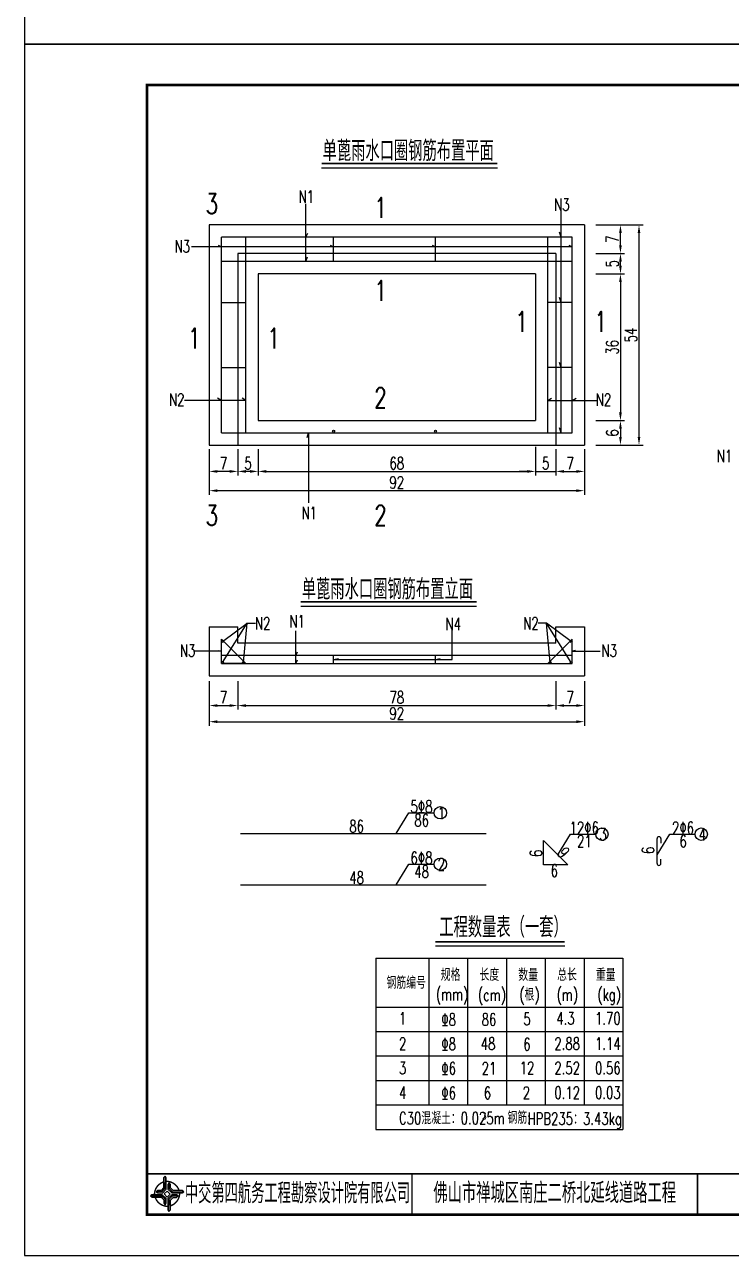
# Model space of a CAD drawing. Extents: x 5781 to 12795, y 1434 to 2653.
# Drawn here: x 9616.5 to 9789.9, y 1433.8 to 1735.6 of the extents above; entities that cross this region are included whole.
import ezdxf
from ezdxf.enums import TextEntityAlignment as Align

# ---------------------------------------------------------------- set-up
doc = ezdxf.new("R2010")
doc.units = 0
doc.header["$LTSCALE"] = 5
doc.header["$PDMODE"] = 32
doc.header["$PDSIZE"] = 0.3
doc.layers.get('0').update_dxf_attribs({"linetype": 'CONTINUOUS'})
doc.layers.get('Defpoints').update_dxf_attribs({"linetype": 'CONTINUOUS'})
for name, color, linetype in [('图框', 7, 'CONTINUOUS'), ('尺寸标注', 4, 'CONTINUOUS'), ('文字', 7, 'CONTINUOUS'), ('文字字符', 7, 'CONTINUOUS')]:
    doc.layers.add(name, color=color, linetype=linetype)
doc.styles.get("Standard").update_dxf_attribs({"font": 'simplex1.shx', "width": 0.7, "bigfont": 'hztxt.shx'})
doc.dimstyles.new('比例1：10', dxfattribs={"dimtxt": 3, "dimasz": 2, "dimexe": 1, "dimexo": 1, "dimgap": 0.5, "dimtad": 1, "dimzin": 13, "dimdsep": 46, "dimtxsty": 'Standard', "dimcen": -0.09, "dimclrd": 256, "dimclre": 256, "dimclrt": 7, "dimaunit": 1, "dimazin": 0, "dimtfac": 0.0005, "dimtix": 1, "dimtmove": 2, "dimatfit": 3, "dimfxl": 0, "dimtolj": 1, "dimtzin": 13, "dimarcsym": 0})

# ---------------------------------------------------------------- blocks, each defined once
blk = doc.blocks.new('123')
at = {"layer": '图框'}
blk.add_lwpolyline([(6201.38, 2092.12), (6201.38, 2389.12), (5781.38, 2389.12), (5781.38, 2092.12)], close=True, dxfattribs=at)
blk = doc.blocks.new('tb')
at = {"lineweight": -3}
h = blk.add_hatch(color=256, dxfattribs=at)
h.paths.add_polyline_path([(-1.23, -0.13), (-3.78, -0.14), (-4.14, -0.41), (-1.4, -0.44), (-0.56, -1.24), (-0.54, -2.62), (-0.27, -2.2), (-0.26, -1.06)])
h.paths.add_polyline_path([(0.13, -1.08), (0.14, -3.86), (0.41, -4.26), (0.44, -1.24), (1.25, -0.43), (2.66, -0.43), (2.26, -0.16), (1.07, -0.15)])
h.paths.add_polyline_path([(1.08, 0.3), (3.62, 0.3), (4.02, 0.56), (1.25, 0.57), (0.43, 1.39), (0.43, 2.8), (0.16, 2.41), (0.15, 1.24)])
h.paths.add_polyline_path([(-0.28, 1.21), (-0.28, 3.99), (-0.56, 4.39), (-0.57, 1.41), (-1.38, 0.6), (-2.74, 0.56), (-2.33, 0.3), (-1.2, 0.29)])
for p, q in [((-0.56, 4.39), (-0.57, 1.41)), ((-1.38, 0.6), (-2.74, 0.56)), ((-0.57, 1.41), (-1.38, 0.6)), ((0.43, 2.8), (0.43, 1.39)), ((0.43, 1.39), (1.25, 0.57)), ((1.25, 0.57), (4.02, 0.56)), ((-4.14, -0.41), (-1.4, -0.44)), ((-1.4, -0.44), (-0.56, -1.24)), ((-0.56, -1.24), (-0.54, -2.62)), ((0.41, -4.26), (0.44, -1.24)), ((0.44, -1.24), (1.25, -0.43)), ((1.25, -0.43), (2.66, -0.43))]:
    blk.add_line(p, q, dxfattribs=at)
at = {"lineweight": -3, "const_width": 0.35, "flags": 128}
for points in [[(-0.9, 3.02, 0.324167), (-3.16, -0.14)], [(2.88, 0.92, 0.324403), (-0.24, 3.15)], [(0.75, -2.86, 0.325418), (3.02, 0.26)], [(-2.98, -0.76, 0.322976), (0.14, -2.98)]]:
    blk.add_lwpolyline(points, format="xyb", dxfattribs=at)
at = {"lineweight": -3, "flags": 128}
for points in [[(-0.9, 3.99), (-0.9, 1.58), (-1.53, 0.91), (-2.34, 0.91), (-2.74, 0.56), (-2.33, 0.3), (-1.2, 0.29), (-0.28, 1.21), (-0.28, 3.99), (-0.56, 4.39)], [(-0.04, 0.77), (0.68, 0.04), (-0.04, -0.69), (-0.77, 0.05)], [(3.62, 0.92), (1.43, 0.92), (0.77, 1.54), (0.77, 2.38), (0.43, 2.8), (0.16, 2.41), (0.15, 1.24), (1.08, 0.3), (3.62, 0.3), (4.02, 0.56)], [(-3.73, -0.76), (-1.54, -0.76), (-0.89, -1.39), (-0.89, -2.21), (-0.54, -2.62), (-0.27, -2.2), (-0.26, -1.06), (-1.23, -0.13), (-3.78, -0.14), (-4.14, -0.41)], [(0.75, -3.85), (0.75, -1.43), (1.4, -0.78), (2.26, -0.78), (2.66, -0.43), (2.26, -0.16), (1.07, -0.15), (0.13, -1.08), (0.14, -3.86), (0.41, -4.26)]]:
    blk.add_lwpolyline(points, close=True, dxfattribs=at)
blk = doc.blocks.new('*D1907')
at = {"layer": 'Defpoints', "color": 0, "ltscale": 0.5}
for p in [(9673.82, 1632.5), (9741.82, 1632.5), (9741.82, 1626.05)]:
    blk.add_point(p, dxfattribs=at)
at = {"layer": '尺寸标注', "lineweight": -2, "ltscale": 0.5}
for p, q in [((9673.82, 1631.5), (9673.82, 1625.05)), ((9741.82, 1631.5), (9741.82, 1625.05)), ((9675.82, 1626.05), (9739.82, 1626.05))]:
    blk.add_line(p, q, dxfattribs=at)
at = {"layer": '尺寸标注', "ltscale": 0.5}
for points in [[(9675.82, 1626.38), (9675.82, 1625.72), (9673.82, 1626.05)], [(9739.82, 1626.38), (9739.82, 1625.72), (9741.82, 1626.05)]]:
    blk.add_solid(points, dxfattribs=at)
at = {"layer": '尺寸标注', "color": 7, "ltscale": 0.5, "insert": (9707.82, 1628.05), "char_height": 3, "attachment_point": 5}
blk.add_mtext('\\A1;68', dxfattribs=at)
blk = doc.blocks.new('*D1908')
at = {"layer": 'Defpoints', "color": 0, "ltscale": 0.5}
for p in [(9661.82, 1632.5), (9668.82, 1632.5), (9661.82, 1626.05)]:
    blk.add_point(p, dxfattribs=at)
at = {"layer": '尺寸标注', "lineweight": -2, "ltscale": 0.5}
for p, q in [((9661.82, 1631.5), (9661.82, 1625.05)), ((9668.82, 1631.5), (9668.82, 1625.05)), ((9666.82, 1626.05), (9663.82, 1626.05))]:
    blk.add_line(p, q, dxfattribs=at)
at = {"layer": '尺寸标注', "ltscale": 0.5}
for points in [[(9663.82, 1626.38), (9663.82, 1625.72), (9661.82, 1626.05)], [(9666.82, 1626.38), (9666.82, 1625.72), (9668.82, 1626.05)]]:
    blk.add_solid(points, dxfattribs=at)
at = {"layer": '尺寸标注', "color": 7, "ltscale": 0.5, "insert": (9665.32, 1628.05), "char_height": 3, "attachment_point": 5}
blk.add_mtext('\\A1;7', dxfattribs=at)
blk = doc.blocks.new('*D1909')
at = {"layer": 'Defpoints', "color": 0, "ltscale": 0.5}
for p in [(9746.82, 1632.5), (9753.82, 1632.5), (9753.82, 1626.05)]:
    blk.add_point(p, dxfattribs=at)
at = {"layer": '尺寸标注', "lineweight": -2, "ltscale": 0.5}
for p, q in [((9746.82, 1631.5), (9746.82, 1625.05)), ((9753.82, 1631.5), (9753.82, 1625.05)), ((9748.82, 1626.05), (9751.82, 1626.05))]:
    blk.add_line(p, q, dxfattribs=at)
at = {"layer": '尺寸标注', "ltscale": 0.5}
for points in [[(9748.82, 1626.38), (9748.82, 1625.72), (9746.82, 1626.05)], [(9751.82, 1626.38), (9751.82, 1625.72), (9753.82, 1626.05)]]:
    blk.add_solid(points, dxfattribs=at)
at = {"layer": '尺寸标注', "color": 7, "ltscale": 0.5, "insert": (9750.32, 1628.05), "char_height": 3, "attachment_point": 5}
blk.add_mtext('\\A1;7', dxfattribs=at)
blk = doc.blocks.new('*D1910')
at = {"layer": 'Defpoints', "color": 0, "ltscale": 0.5}
for p in [(9661.82, 1632.5), (9753.82, 1632.5), (9753.82, 1621.33)]:
    blk.add_point(p, dxfattribs=at)
at = {"layer": '尺寸标注', "lineweight": -2, "ltscale": 0.5}
for p, q in [((9661.82, 1627.33), (9661.82, 1620.33)), ((9753.82, 1627.33), (9753.82, 1620.33)), ((9663.82, 1621.33), (9751.82, 1621.33))]:
    blk.add_line(p, q, dxfattribs=at)
at = {"layer": '尺寸标注', "ltscale": 0.5}
for points in [[(9663.82, 1621.66), (9663.82, 1621), (9661.82, 1621.33)], [(9751.82, 1621.66), (9751.82, 1621), (9753.82, 1621.33)]]:
    blk.add_solid(points, dxfattribs=at)
at = {"layer": '尺寸标注', "color": 7, "ltscale": 0.5, "insert": (9707.82, 1623.33), "char_height": 3, "attachment_point": 5}
blk.add_mtext('\\A1;92', dxfattribs=at)
blk = doc.blocks.new('*D1911')
at = {"layer": 'Defpoints', "color": 0, "ltscale": 0.5}
for p in [(9741.82, 1674.5), (9741.82, 1638.5), (9762.66, 1638.5)]:
    blk.add_point(p, dxfattribs=at)
at = {"layer": '尺寸标注', "lineweight": -2, "ltscale": 0.5}
for p, q in [((9756.66, 1674.5), (9763.66, 1674.5)), ((9762.66, 1672.5), (9762.66, 1640.5)), ((9756.66, 1638.5), (9763.66, 1638.5))]:
    blk.add_line(p, q, dxfattribs=at)
at = {"layer": '尺寸标注', "ltscale": 0.5}
for points in [[(9762.33, 1672.5), (9762.99, 1672.5), (9762.66, 1674.5)], [(9762.33, 1640.5), (9762.99, 1640.5), (9762.66, 1638.5)]]:
    blk.add_solid(points, dxfattribs=at)
at = {"layer": '尺寸标注', "color": 7, "ltscale": 0.5, "insert": (9760.66, 1656.5), "char_height": 3, "attachment_point": 5, "rotation": 90}
blk.add_mtext('\\A1;36', dxfattribs=at)
blk = doc.blocks.new('*D1912')
at = {"layer": 'Defpoints', "color": 0, "ltscale": 0.5}
for p in [(9741.82, 1638.5), (9741.82, 1632.5), (9762.66, 1632.5)]:
    blk.add_point(p, dxfattribs=at)
at = {"layer": '尺寸标注', "lineweight": -2, "ltscale": 0.5}
for p, q in [((9756.66, 1638.5), (9763.66, 1638.5)), ((9762.66, 1636.5), (9762.66, 1634.5)), ((9756.66, 1632.5), (9763.66, 1632.5))]:
    blk.add_line(p, q, dxfattribs=at)
at = {"layer": '尺寸标注', "ltscale": 0.5}
for points in [[(9762.33, 1636.5), (9762.99, 1636.5), (9762.66, 1638.5)], [(9762.33, 1634.5), (9762.99, 1634.5), (9762.66, 1632.5)]]:
    blk.add_solid(points, dxfattribs=at)
at = {"layer": '尺寸标注', "color": 7, "ltscale": 0.5, "insert": (9760.66, 1635.5), "char_height": 3, "attachment_point": 5, "rotation": 90}
blk.add_mtext('\\A1;6', dxfattribs=at)
blk = doc.blocks.new('*D1913')
at = {"layer": 'Defpoints', "color": 0, "ltscale": 0.5}
for p in [(9741.82, 1679.5), (9762.66, 1679.5), (9741.82, 1674.5)]:
    blk.add_point(p, dxfattribs=at)
at = {"layer": '尺寸标注', "lineweight": -2, "ltscale": 0.5}
for p, q in [((9756.66, 1679.5), (9763.66, 1679.5)), ((9762.66, 1676.5), (9762.66, 1677.5)), ((9756.66, 1674.5), (9763.66, 1674.5))]:
    blk.add_line(p, q, dxfattribs=at)
at = {"layer": '尺寸标注', "ltscale": 0.5}
for points in [[(9762.33, 1677.5), (9762.99, 1677.5), (9762.66, 1679.5)], [(9762.33, 1676.5), (9762.99, 1676.5), (9762.66, 1674.5)]]:
    blk.add_solid(points, dxfattribs=at)
at = {"layer": '尺寸标注', "color": 7, "ltscale": 0.5, "insert": (9760.66, 1677), "char_height": 3, "attachment_point": 5, "rotation": 90}
blk.add_mtext('\\A1;5', dxfattribs=at)
blk = doc.blocks.new('*D1914')
at = {"layer": 'Defpoints', "color": 0, "ltscale": 0.5}
for p in [(9742, 1686.5), (9762.66, 1686.5), (9742, 1679.5)]:
    blk.add_point(p, dxfattribs=at)
at = {"layer": '尺寸标注', "lineweight": -2, "ltscale": 0.5}
for p, q in [((9756.66, 1686.5), (9763.66, 1686.5)), ((9762.66, 1681.5), (9762.66, 1684.5)), ((9756.66, 1679.5), (9763.66, 1679.5))]:
    blk.add_line(p, q, dxfattribs=at)
at = {"layer": '尺寸标注', "ltscale": 0.5}
for points in [[(9762.33, 1684.5), (9762.99, 1684.5), (9762.66, 1686.5)], [(9762.33, 1681.5), (9762.99, 1681.5), (9762.66, 1679.5)]]:
    blk.add_solid(points, dxfattribs=at)
at = {"layer": '尺寸标注', "color": 7, "ltscale": 0.5, "insert": (9760.66, 1683), "char_height": 3, "attachment_point": 5, "rotation": 90}
blk.add_mtext('\\A1;7', dxfattribs=at)
blk = doc.blocks.new('*D1915')
at = {"layer": 'Defpoints', "color": 0, "ltscale": 0.5}
for p in [(9753.82, 1686.5), (9767.21, 1686.5), (9753.82, 1632.5)]:
    blk.add_point(p, dxfattribs=at)
at = {"layer": '尺寸标注', "lineweight": -2, "ltscale": 0.5}
for p, q in [((9761.21, 1686.5), (9768.21, 1686.5)), ((9767.21, 1634.5), (9767.21, 1684.5)), ((9761.21, 1632.5), (9768.21, 1632.5))]:
    blk.add_line(p, q, dxfattribs=at)
at = {"layer": '尺寸标注', "ltscale": 0.5}
for points in [[(9766.88, 1684.5), (9767.54, 1684.5), (9767.21, 1686.5)], [(9766.88, 1634.5), (9767.54, 1634.5), (9767.21, 1632.5)]]:
    blk.add_solid(points, dxfattribs=at)
at = {"layer": '尺寸标注', "color": 7, "ltscale": 0.5, "insert": (9765.21, 1659.5), "char_height": 3, "attachment_point": 5, "rotation": 90}
blk.add_mtext('\\A1;54', dxfattribs=at)
blk = doc.blocks.new('*D1922')
at = {"layer": 'Defpoints', "color": 0, "ltscale": 0.5}
for p in [(9741.82, 1638.5), (9746.82, 1632.5), (9746.82, 1626.05)]:
    blk.add_point(p, dxfattribs=at)
at = {"layer": '尺寸标注', "lineweight": -2, "ltscale": 0.5}
for p, q in [((9741.82, 1632.05), (9741.82, 1625.05)), ((9746.82, 1631.5), (9746.82, 1625.05)), ((9739.82, 1626.05), (9737.82, 1626.05)), ((9741.82, 1626.05), (9746.82, 1626.05)), ((9748.82, 1626.05), (9750.82, 1626.05))]:
    blk.add_line(p, q, dxfattribs=at)
at = {"layer": '尺寸标注', "ltscale": 0.5}
for points in [[(9739.82, 1626.38), (9739.82, 1625.72), (9741.82, 1626.05)], [(9748.82, 1626.38), (9748.82, 1625.72), (9746.82, 1626.05)]]:
    blk.add_solid(points, dxfattribs=at)
at = {"layer": '尺寸标注', "color": 7, "ltscale": 0.5, "insert": (9744.32, 1628.05), "char_height": 3, "attachment_point": 5}
blk.add_mtext('\\A1;5', dxfattribs=at)
blk = doc.blocks.new('*D1923')
at = {"layer": 'Defpoints', "color": 0, "ltscale": 0.5}
for p in [(9668.82, 1632.5), (9673.82, 1632.5), (9668.82, 1626.05)]:
    blk.add_point(p, dxfattribs=at)
at = {"layer": '尺寸标注', "lineweight": -2, "ltscale": 0.5}
for p, q in [((9668.82, 1631.5), (9668.82, 1625.05)), ((9673.82, 1631.5), (9673.82, 1625.05)), ((9671.82, 1626.05), (9670.82, 1626.05))]:
    blk.add_line(p, q, dxfattribs=at)
at = {"layer": '尺寸标注', "ltscale": 0.5}
for points in [[(9670.82, 1626.38), (9670.82, 1625.72), (9668.82, 1626.05)], [(9671.82, 1626.38), (9671.82, 1625.72), (9673.82, 1626.05)]]:
    blk.add_solid(points, dxfattribs=at)
at = {"layer": '尺寸标注', "color": 7, "ltscale": 0.5, "insert": (9671.32, 1628.05), "char_height": 3, "attachment_point": 5}
blk.add_mtext('\\A1;5', dxfattribs=at)
blk = doc.blocks.new('*D1926')
at = {"layer": 'Defpoints', "color": 0, "ltscale": 0.5}
for p in [(9668.82, 1583.93), (9661.82, 1575.93), (9668.82, 1568.63)]:
    blk.add_point(p, dxfattribs=at)
at = {"layer": '尺寸标注', "lineweight": -2, "ltscale": 0.5}
for p, q in [((9661.82, 1574.63), (9661.82, 1567.63)), ((9668.82, 1574.63), (9668.82, 1567.63)), ((9663.82, 1568.63), (9666.82, 1568.63))]:
    blk.add_line(p, q, dxfattribs=at)
at = {"layer": '尺寸标注', "ltscale": 0.5}
for points in [[(9663.82, 1568.96), (9663.82, 1568.3), (9661.82, 1568.63)], [(9666.82, 1568.96), (9666.82, 1568.3), (9668.82, 1568.63)]]:
    blk.add_solid(points, dxfattribs=at)
at = {"layer": '尺寸标注', "color": 7, "ltscale": 0.5, "insert": (9665.32, 1570.63), "char_height": 3, "attachment_point": 5}
blk.add_mtext('\\A1;7', dxfattribs=at)
blk = doc.blocks.new('*D1927')
at = {"layer": 'Defpoints', "color": 0, "ltscale": 0.5}
for p in [(9668.82, 1583.93), (9746.82, 1583.93), (9746.82, 1568.63)]:
    blk.add_point(p, dxfattribs=at)
at = {"layer": '尺寸标注', "lineweight": -2, "ltscale": 0.5}
for p, q in [((9668.82, 1574.63), (9668.82, 1567.63)), ((9746.82, 1574.63), (9746.82, 1567.63)), ((9670.82, 1568.63), (9744.82, 1568.63))]:
    blk.add_line(p, q, dxfattribs=at)
at = {"layer": '尺寸标注', "ltscale": 0.5}
for points in [[(9670.82, 1568.96), (9670.82, 1568.3), (9668.82, 1568.63)], [(9744.82, 1568.96), (9744.82, 1568.3), (9746.82, 1568.63)]]:
    blk.add_solid(points, dxfattribs=at)
at = {"layer": '尺寸标注', "color": 7, "ltscale": 0.5, "insert": (9707.82, 1570.63), "char_height": 3, "attachment_point": 5}
blk.add_mtext('\\A1;78', dxfattribs=at)
blk = doc.blocks.new('*D1928')
at = {"layer": 'Defpoints', "color": 0, "ltscale": 0.5}
for p in [(9746.82, 1583.93), (9753.82, 1578.93), (9753.82, 1568.63)]:
    blk.add_point(p, dxfattribs=at)
at = {"layer": '尺寸标注', "lineweight": -2, "ltscale": 0.5}
for p, q in [((9746.82, 1574.63), (9746.82, 1567.63)), ((9753.82, 1574.63), (9753.82, 1567.63)), ((9748.82, 1568.63), (9751.82, 1568.63))]:
    blk.add_line(p, q, dxfattribs=at)
at = {"layer": '尺寸标注', "ltscale": 0.5}
for points in [[(9748.82, 1568.96), (9748.82, 1568.3), (9746.82, 1568.63)], [(9751.82, 1568.96), (9751.82, 1568.3), (9753.82, 1568.63)]]:
    blk.add_solid(points, dxfattribs=at)
at = {"layer": '尺寸标注', "color": 7, "ltscale": 0.5, "insert": (9750.32, 1570.63), "char_height": 3, "attachment_point": 5}
blk.add_mtext('\\A1;7', dxfattribs=at)
blk = doc.blocks.new('*D1929')
at = {"layer": 'Defpoints', "color": 0, "ltscale": 0.5}
for p in [(9661.82, 1575.93), (9753.82, 1575.93), (9753.82, 1564.68)]:
    blk.add_point(p, dxfattribs=at)
at = {"layer": '尺寸标注', "lineweight": -2, "ltscale": 0.5}
for p, q in [((9661.82, 1570.68), (9661.82, 1563.68)), ((9753.82, 1570.68), (9753.82, 1563.68)), ((9663.82, 1564.68), (9751.82, 1564.68))]:
    blk.add_line(p, q, dxfattribs=at)
at = {"layer": '尺寸标注', "ltscale": 0.5}
for points in [[(9663.82, 1565.01), (9663.82, 1564.34), (9661.82, 1564.68)], [(9751.82, 1565.01), (9751.82, 1564.34), (9753.82, 1564.68)]]:
    blk.add_solid(points, dxfattribs=at)
at = {"layer": '尺寸标注', "color": 7, "ltscale": 0.5, "insert": (9707.82, 1566.68), "char_height": 3, "attachment_point": 5}
blk.add_mtext('\\A1;92', dxfattribs=at)

msp = doc.modelspace()

# ---------------------------------------------------------------- linework, layer by layer
for p, q in [((9689.3611, 1700.5393), (9732.4788, 1700.5393)), ((9684.246, 1593.0373), (9727.3638, 1593.0373)), ((9717.3029, 1509.6943), (9748.9908, 1509.6943))]:
    msp.add_line(p, q)
at = {"const_width": 0.4}
for points in [[(9689.3611, 1701.5393), (9732.4788, 1701.5393)], [(9684.246, 1594.0373), (9727.3638, 1594.0373)], [(9717.3029, 1510.6943), (9748.9908, 1510.6943)]]:
    msp.add_lwpolyline(points, dxfattribs=at)
at = {"layer": '图框'}
for points, const_width in [([(10026.5427, 1720.7959), (9646.5427, 1720.7959), (9646.5427, 1443.7959), (10026.5427, 1443.7959), (10026.5427, 1720.7959)], 0.7), ([(9646.5427, 1453.7959), (10026.5427, 1453.7959)], 0.4), ([(9711.5427, 1453.7959), (9711.5427, 1443.7959)], 0.4), ([(9781.5427, 1443.7959), (9781.5427, 1453.7959)], 0.4)]:
    msp.add_lwpolyline(points, dxfattribs=dict(at, const_width=const_width))
at = {"layer": '尺寸标注', "color": 4, "ltscale": 0.5}
for p, q in [((9685.5405, 1677.503), (9685.5405, 1691.6482)), ((9748.0841, 1635.503), (9748.0841, 1689.8525)), ((9685.5405, 1683.503), (9685.9672, 1684.4857)), ((9748.0841, 1683.503), (9747.6826, 1684.7313)), ((9664.8234, 1681.1509), (9664.0737, 1681.4923)), ((9692.3234, 1681.1509), (9691.5737, 1681.4923)), ((9717.3234, 1681.1509), (9716.5737, 1681.4923)), ((9750.8234, 1681.1509), (9750.0737, 1681.4923)), ((9750.8234, 1681.1509), (9657.4285, 1681.1509)), ((9685.5405, 1677.503), (9685.9499, 1678.7117)), ((9748.0841, 1667.503), (9747.6826, 1668.7313)), ((9748.0841, 1651.503), (9747.6826, 1652.7313)), ((9670.8234, 1643.474), (9655.7899, 1643.474)), ((9664.8234, 1643.474), (9663.8443, 1644.0533)), ((9670.8234, 1643.474), (9669.9134, 1643.9872)), ((9744.8234, 1643.474), (9745.7334, 1643.9872)), ((9744.8234, 1643.474), (9756.7922, 1643.474)), ((9750.8234, 1643.474), (9751.8025, 1644.0533)), ((9748.0841, 1635.503), (9747.6826, 1636.7313)), ((9685.8087, 1634.3459), (9686.1883, 1635.503)), ((9686.1883, 1635.503), (9686.1883, 1618.3239)), ((9665.0727, 1584.3239), (9671.1406, 1588.8485)), ((9665.0766, 1579.185), (9671.1406, 1588.8485)), ((9670.2176, 1579.188), (9671.1406, 1588.8485)), ((9671.1406, 1588.8485), (9673.1298, 1588.8485)), ((9744.5063, 1588.8485), (9742.5171, 1588.8485)), ((9750.5702, 1579.185), (9744.5063, 1588.8485)), ((9750.5741, 1584.3239), (9744.5063, 1588.8485)), ((9745.4292, 1579.188), (9744.5063, 1588.8485)), ((9683.0142, 1578.9297), (9683.0142, 1586.9689)), ((9721.3654, 1579.9297), (9721.3654, 1587.1992)), ((9664.8234, 1581.9297), (9657.9421, 1581.9297)), ((9663.9962, 1582.1432), (9664.8234, 1581.9297)), ((9683.0142, 1580.9297), (9683.4365, 1581.8099)), ((9751.6506, 1582.1432), (9750.8234, 1581.9297)), ((9750.8234, 1581.9297), (9757.7047, 1581.9297)), ((9683.0142, 1578.9297), (9683.4365, 1579.8099)), ((9692.3234, 1579.9297), (9693.4835, 1580.1483)), ((9692.3234, 1579.9297), (9721.3654, 1579.9297)), ((9717.3234, 1579.9297), (9718.4368, 1580.1978))]:
    msp.add_line(p, q, dxfattribs=at)
at = {"layer": '尺寸标注', "color": 7, "ltscale": 0.5}
for p, q in [((9661.8234, 1686.503), (9661.8234, 1632.503)), ((9753.8234, 1686.503), (9661.8234, 1686.503)), ((9753.8234, 1686.503), (9753.8234, 1632.503)), ((9668.8234, 1679.503), (9668.8234, 1632.503)), ((9746.8234, 1679.503), (9668.8234, 1679.503)), ((9746.8234, 1679.503), (9746.8234, 1632.503)), ((9673.8234, 1674.503), (9673.8234, 1638.503)), ((9741.8234, 1674.503), (9673.8234, 1674.503)), ((9741.8234, 1674.503), (9741.8234, 1638.503)), ((9673.8234, 1638.503), (9741.8234, 1638.503)), ((9661.8234, 1632.503), (9753.8234, 1632.503)), ((9661.8234, 1587.9297), (9668.8234, 1587.9297)), ((9661.8234, 1587.9297), (9661.8234, 1575.9297)), ((9668.8234, 1583.9297), (9668.8234, 1587.9297)), ((9746.8234, 1583.9297), (9746.8234, 1587.9297)), ((9746.8234, 1587.9297), (9753.8234, 1587.9297)), ((9753.8234, 1587.9297), (9753.8234, 1575.9297)), ((9746.8234, 1583.9297), (9668.8234, 1583.9297)), ((9661.8234, 1575.9297), (9753.8234, 1575.9297))]:
    msp.add_line(p, q, dxfattribs=at)
at = {"layer": '尺寸标注', "color": 1, "ltscale": 0.5}
for p, q in [((9664.8234, 1635.503), (9664.8234, 1683.503)), ((9750.8234, 1683.503), (9664.8234, 1683.503)), ((9670.8234, 1635.503), (9670.8234, 1683.503)), ((9692.3234, 1677.503), (9692.3234, 1683.503)), ((9717.3234, 1677.503), (9717.3234, 1683.503)), ((9744.8234, 1635.503), (9744.8234, 1683.503)), ((9750.8234, 1635.503), (9750.8234, 1683.503)), ((9750.8234, 1677.503), (9664.8234, 1677.503)), ((9664.8234, 1667.503), (9670.8234, 1667.503)), ((9750.8234, 1667.503), (9744.8234, 1667.503)), ((9664.8234, 1651.503), (9670.8234, 1651.503)), ((9750.8234, 1651.503), (9744.8234, 1651.503)), ((9664.8234, 1635.503), (9750.8234, 1635.503)), ((9664.8234, 1584.9297), (9670.8234, 1578.9297)), ((9664.8234, 1578.9297), (9664.8234, 1584.9297)), ((9750.8234, 1584.9297), (9744.8234, 1578.9297)), ((9750.8234, 1578.9297), (9750.8234, 1584.9297)), ((9750.8234, 1580.9297), (9664.8234, 1580.9297)), ((9670.8234, 1578.9297), (9664.8234, 1578.9297)), ((9664.8234, 1578.9297), (9750.8234, 1578.9297)), ((9692.3234, 1578.9297), (9692.3234, 1580.9297)), ((9717.3234, 1578.9297), (9717.3234, 1580.9297)), ((9744.8234, 1578.9297), (9750.8234, 1578.9297)), ((9669.5232, 1537.2908), (9729.7536, 1537.2908)), ((9743.754, 1535.5658), (9749.754, 1529.5658)), ((9743.754, 1529.5658), (9743.754, 1535.5658)), ((9771.6399, 1529.8832), (9771.6399, 1536.0007)), ((9772.5675, 1536.0007), (9772.5675, 1534.9167)), ((9772.5675, 1529.8832), (9772.5675, 1530.9672)), ((9749.754, 1529.5658), (9743.754, 1529.5658)), ((9669.5232, 1524.6719), (9729.7536, 1524.6719))]:
    msp.add_line(p, q, dxfattribs=at)
at = {"layer": '尺寸标注'}
for p, q in [((9707.6442, 1537.2908), (9710.7654, 1542.3323)), ((9710.7654, 1542.3323), (9716.9582, 1542.3323)), ((9747.2836, 1532.0363), (9750.4048, 1537.0778)), ((9750.4048, 1537.0778), (9756.5976, 1537.0778)), ((9771.6399, 1532.0363), (9774.7611, 1537.0778)), ((9774.7611, 1537.0778), (9780.9539, 1537.0778)), ((9707.6442, 1524.6719), (9710.7654, 1529.7134)), ((9710.7654, 1529.7134), (9716.9582, 1529.7134))]:
    msp.add_line(p, q, dxfattribs=at)
at = {"layer": '尺寸标注', "color": 1, "ltscale": 0.5}
for centre in [(9692.3234, 1635.907), (9717.3234, 1635.907), (9665.0727, 1584.3239), (9750.5741, 1584.3239), (9665.0766, 1579.185), (9670.2176, 1579.188), (9745.4292, 1579.188), (9750.5702, 1579.185)]:
    msp.add_circle(centre, 0.25, dxfattribs=at)
at = {"layer": '尺寸标注'}
for centre in [(9718.4805, 1542.3422), (9758.1199, 1537.0877), (9782.4762, 1537.0877), (9718.4805, 1529.7233)]:
    msp.add_circle(centre, 1.5223, dxfattribs=at)
at = {"layer": '尺寸标注', "color": 1, "ltscale": 0.5}
for centre, start, end in [((9772.1037, 1536.0007), 0, 180), ((9772.1037, 1529.8832), 180, 0)]:
    msp.add_arc(centre, 0.4638, start, end, dxfattribs=at)
at = {"layer": '文字'}
for p, q in [((9725.1839, 1506.6943), (9725.1839, 1470.6943)), ((9734.6985, 1506.6943), (9734.6985, 1470.6943)), ((9744.2131, 1506.6943), (9744.2131, 1470.6943)), ((9753.7277, 1506.6943), (9753.7277, 1470.6943)), ((9702.6694, 1494.6943), (9763.2423, 1494.6943)), ((9702.6694, 1488.6943), (9763.2423, 1488.6943)), ((9702.6694, 1482.6943), (9763.2423, 1482.6943)), ((9702.6694, 1476.6943), (9763.2423, 1476.6943)), ((9702.6694, 1470.6943), (9763.2423, 1470.6943))]:
    msp.add_line(p, q, dxfattribs=at)
for points in [[(9662.242, 1694.5627, 0, 0.7, 0), (9664.242, 1694.5627, 0, 0, 0), (9666.742, 1694.5627, 0, 0, 0), (9666.742, 1689.7658, 0, 0, 0)], [(9703.5838, 1693.5912, 0, 0.7, 0), (9705.5838, 1693.5912, 0, 0, 0), (9708.0838, 1693.5912, 0, 0, 0), (9708.0838, 1688.7943, 0, 0, 0)], [(9703.5838, 1667.6774, 0, 0.7, 0), (9705.5838, 1667.6774, 0, 0, 0), (9708.0838, 1667.6774, 0, 0, 0), (9708.0838, 1672.4743, 0, 0, 0)], [(9734.8236, 1662.3741, 0, 0.7, 0), (9734.8236, 1664.3741, 0, 0, 0), (9734.8236, 1666.8741, 0, 0, 0), (9739.6204, 1666.8741, 0, 0, 0)], [(9760.7373, 1662.3741, 0, 0.7, 0), (9760.7373, 1664.3741, 0, 0, 0), (9760.7373, 1666.8741, 0, 0, 0), (9755.9405, 1666.8741, 0, 0, 0)], [(9654.5994, 1658.2975, 0, 0.7, 0), (9654.5994, 1660.2975, 0, 0, 0), (9654.5994, 1662.7975, 0, 0, 0), (9659.3962, 1662.7975, 0, 0, 0)], [(9680.5131, 1658.2975, 0, 0.7, 0), (9680.5131, 1660.2975, 0, 0, 0), (9680.5131, 1662.7975, 0, 0, 0), (9675.7163, 1662.7975, 0, 0, 0)], [(9703.5838, 1646.9754, 0, 0.7, 0), (9705.5838, 1646.9754, 0, 0, 0), (9708.0838, 1646.9754, 0, 0, 0), (9708.0838, 1642.1786, 0, 0, 0)], [(9662.242, 1612.6053, 0, 0.7, 0), (9664.242, 1612.6053, 0, 0, 0), (9666.742, 1612.6053, 0, 0, 0), (9666.742, 1617.4021, 0, 0, 0)], [(9703.5838, 1612.6053, 0, 0.7, 0), (9705.5838, 1612.6053, 0, 0, 0), (9708.0838, 1612.6053, 0, 0, 0), (9708.0838, 1617.4021, 0, 0, 0)]]:
    msp.add_lwpolyline(points, format="xyseb", dxfattribs=at)
at = {"layer": '文字字符', "color": 1, "linetype": 'ByBlock'}
for p, q in [((9702.6694, 1506.6943), (9702.6694, 1464.6943)), ((9702.6694, 1506.6943), (9763.2423, 1506.6943)), ((9763.2423, 1506.6943), (9763.2423, 1464.6943)), ((9702.6694, 1464.6943), (9763.2423, 1464.6943))]:
    msp.add_line(p, q, dxfattribs=at)
at = {"layer": '文字字符', "linetype": 'ByBlock'}
msp.add_line((9715.6694, 1506.6943), (9715.6694, 1470.6943), dxfattribs=at)

# ---------------------------------------------------------------- block references
at = {"layer": '图框', "lineweight": -3}
msp.add_blockref('tb', (9651.5385, 1448.8012), dxfattribs=at)
at = {"layer": '尺寸标注'}
for p in [(3835.166, -361.3249), (3835.166, -658.3249)]:
    msp.add_blockref('123', p, dxfattribs=at)

# ---------------------------------------------------------------- texts
at = {"layer": '图框'}
for s, width, p in [('中交第四航务工程勘察设计院有限公司', 0.65, (9683.4736, 1449.0443)), ('佛山市禅城区南庄二桥北延线道路工程', 0.7, (9746.5427, 1449.1106))]:
    msp.add_text(s, height=5, dxfattribs=dict(at, width=width)).set_placement(p, align=Align.MIDDLE_CENTER)
at = {"layer": '文字', "width": 0.7}
for s, height, p in [('单蓖雨水口圈钢筋布置平面', 5, (9689.619, 1702.1575)), ('单蓖雨水口圈钢筋布置立面', 5, (9684.504, 1594.6556)), ('N3', 3, (9654.6305, 1580.615)), ('N3', 3, (9758.0063, 1580.615))]:
    msp.add_text(s, height=height, dxfattribs=at).set_placement(p)
at = {"layer": '文字', "color": 7, "width": 0.7}
for s, height, p in [('3', 5, (9662.4727, 1691.6989)), ('N1', 3, (9685.6208, 1693.4112)), ('1', 5, (9703.8146, 1690.7274)), ('N3', 3, (9748.2836, 1691.4841)), ('N3', 3, (9655.2327, 1681.2353)), ('1', 5, (9703.8146, 1670.3631)), ('1', 5, (9738.3811, 1662.7822)), ('1', 5, (9757.8003, 1662.7822)), ('1', 5, (9658.1568, 1658.7056)), ('1', 5, (9677.5761, 1658.7056)), ('N2', 3, (9653.8584, 1643.6421)), ('2', 5, (9703.8146, 1644.1117)), ('N2', 3, (9758.5046, 1643.6421)), ('N1', 3, (9788.1923, 1629.8126)), ('3', 5, (9662.4727, 1615.291)), ('2', 5, (9703.8146, 1615.291)), ('N1', 3, (9686.3451, 1615.8704)), ('N1', 3, (9683.3869, 1589.3066)), ('N2', 3, (9674.9399, 1588.7843)), ('N4', 3, (9721.6525, 1588.6055)), ('N2', 3, (9740.7069, 1588.7843))]:
    msp.add_text(s, height=height, dxfattribs=at).set_placement(p, align=Align.MIDDLE_CENTER)
for s, height, p in [('工程数量表（一套）', 5, (9718.2329, 1511.7575)), ('规格', 3, (9718.5832, 1501.1073)), ('长度', 3, (9728.0977, 1501.1073)), ('数量', 3, (9737.6123, 1501.1073)), ('总长', 3, (9747.1269, 1501.1073)), ('重量', 3, (9756.6415, 1501.1073)), ('钢筋编号', 3, (9705.3007, 1499.162)), ('(mm)', 3, (9717.4015, 1496.3112)), ('(cm)', 3, (9727.7286, 1496.1944)), ('(根)', 3, (9737.8759, 1496.2449)), ('(m)', 3, (9747.0104, 1496.2449)), ('(kg)', 3, (9757.0061, 1496.2449)), ('1', 3, (9708.3419, 1490.4151)), ('%%1318', 3, (9718.7366, 1490.1424)), ('86', 3, (9728.625, 1490.1439)), ('5', 3, (9738.8293, 1490.2736)), ('4.3', 3, (9746.9203, 1490.4151)), ('1.70', 3, (9756.4349, 1490.4151)), ('2', 3, (9708.3419, 1484.2103)), ('%%1318', 3, (9718.7366, 1484.1424)), ('48', 3, (9728.4067, 1484.2103)), ('6', 3, (9738.8293, 1484.0688)), ('2.88', 3, (9746.465, 1484.2103)), ('1.14', 3, (9756.4349, 1484.2103)), ('3', 3, (9708.3419, 1478.2295)), ('%%1316', 3, (9718.7366, 1478.1424)), ('21', 3, (9728.6322, 1478.152)), ('12', 3, (9737.96, 1478.2772)), ('2.52', 3, (9746.465, 1478.2295)), ('0.56', 3, (9756.4349, 1478.2295)), ('4', 3, (9708.3419, 1472.183)), ('%%1316', 3, (9718.7366, 1472.1424)), ('6', 3, (9729.1467, 1472.13)), ('2', 3, (9738.7062, 1472.155)), ('0.12', 3, (9746.465, 1472.183)), ('0.03', 3, (9756.4349, 1472.183)), ('C30混凝土：0.025m', 3, (9708.3419, 1465.9396)), ('钢筋:', 3, (9734.9614, 1466.0629)), ('HPB235：3.43kg', 3, (9739.8863, 1465.8204))]:
    msp.add_text(s, height=height, dxfattribs=at).set_placement(p)
at = {"layer": '文字字符', "linetype": 'ByBlock', "width": 0.7}
for s, p in [('5%%1318', (9711.1703, 1542.3808)), ('1', (9717.8534, 1540.8023)), ('86', (9696.149, 1537.5405)), ('86', (9712.1224, 1539.0044)), ('12%%1316', (9750.1744, 1537.1263)), ('2%%1316', (9775.3151, 1537.1263)), ('21', (9752.0205, 1533.8648)), ('3', (9757.4928, 1535.5478)), ('6', (9777.1331, 1533.8648)), ('4', (9781.8492, 1535.5478)), ('6%%1318', (9711.1703, 1529.7619)), ('2', (9717.8534, 1528.1834)), ('48', (9696.149, 1524.9216)), ('48', (9712.1224, 1526.3855)), ('6', (9745.5392, 1526.6257))]:
    msp.add_text(s, height=3, dxfattribs=at).set_placement(p)
for s, rotation, p in [('9', 313.121876, (9747.0115, 1532.1892)), ('6', 90, (9770.942, 1532.2054)), ('6', 90, (9743.4558, 1531.4839))]:
    msp.add_text(s, height=3, rotation=rotation, dxfattribs=at).set_placement(p)
msp.add_text('3', height=1.5, dxfattribs=at).set_placement((9729.2873, 1467.1644), align=Align.CENTER)

# ---------------------------------------------------------------- dimensions: what is measured, and where the dimension line sits
at = {"layer": '尺寸标注', "color": 4, "ltscale": 0.5}
for base, p1, p2, picture, middle in [((9762.6587, 1686.503), (9741.9967, 1679.503), (9741.9967, 1686.503), '*D1914', (9760.6587, 1683.003)), ((9767.2111, 1686.503), (9753.8234, 1632.503), (9753.8234, 1686.503), '*D1915', (9765.2111, 1659.503)), ((9762.6587, 1679.503), (9741.8234, 1674.503), (9741.8234, 1679.503), '*D1913', (9760.6587, 1677.003)), ((9762.6587, 1638.503), (9741.8234, 1674.503), (9741.8234, 1638.503), '*D1911', (9760.6587, 1656.503)), ((9762.6587, 1632.503), (9741.8234, 1638.503), (9741.8234, 1632.503), '*D1912', (9760.6587, 1635.503))]:
    dim = msp.add_linear_dim(base=base, p1=p1, p2=p2, angle=90, dimstyle='比例1：10', dxfattribs=at)
    dim.commit()
    dim.dimension.update_dxf_attribs({"geometry": picture, "text_midpoint": middle})
for base, p1, p2, picture, middle in [((9746.8234, 1626.0497), (9741.8234, 1638.503), (9746.8234, 1632.503), '*D1922', (9744.3234, 1628.0497)), ((9753.8234, 1621.3284), (9661.8234, 1632.503), (9753.8234, 1632.503), '*D1910', (9707.8234, 1623.3284)), ((9668.8234, 1626.0497), (9673.8234, 1632.503), (9668.8234, 1632.503), '*D1923', (9671.3234, 1628.0497)), ((9668.8234, 1568.6286), (9661.8234, 1575.9297), (9668.8234, 1583.9297), '*D1926', (9665.3234, 1570.6286)), ((9746.8234, 1568.6286), (9668.8234, 1583.9297), (9746.8234, 1583.9297), '*D1927', (9707.8234, 1570.6286)), ((9753.8234, 1568.6286), (9746.8234, 1583.9297), (9753.8234, 1578.9297), '*D1928', (9750.3234, 1570.6286)), ((9753.8234, 1564.6762), (9661.8234, 1575.9297), (9753.8234, 1575.9297), '*D1929', (9707.8234, 1566.6762))]:
    dim = msp.add_linear_dim(base=base, p1=p1, p2=p2, dimstyle='比例1：10', dxfattribs=at)
    dim.commit()
    dim.dimension.update_dxf_attribs({"geometry": picture, "text_midpoint": middle})
at = {"layer": '尺寸标注', "color": 1, "ltscale": 0.5}
for base, p1, p2, picture, middle in [((9661.8234, 1626.0497), (9668.8234, 1632.503), (9661.8234, 1632.503), '*D1908', (9665.3234, 1628.0497)), ((9741.8234, 1626.0497), (9673.8234, 1632.503), (9741.8234, 1632.503), '*D1907', (9707.8234, 1628.0497)), ((9753.8234, 1626.0497), (9746.8234, 1632.503), (9753.8234, 1632.503), '*D1909', (9750.3234, 1628.0497))]:
    dim = msp.add_linear_dim(base=base, p1=p1, p2=p2, dimstyle='比例1：10', dxfattribs=at)
    dim.commit()
    dim.dimension.update_dxf_attribs({"geometry": picture, "text_midpoint": middle})

doc.saveas('drawing.dxf')
